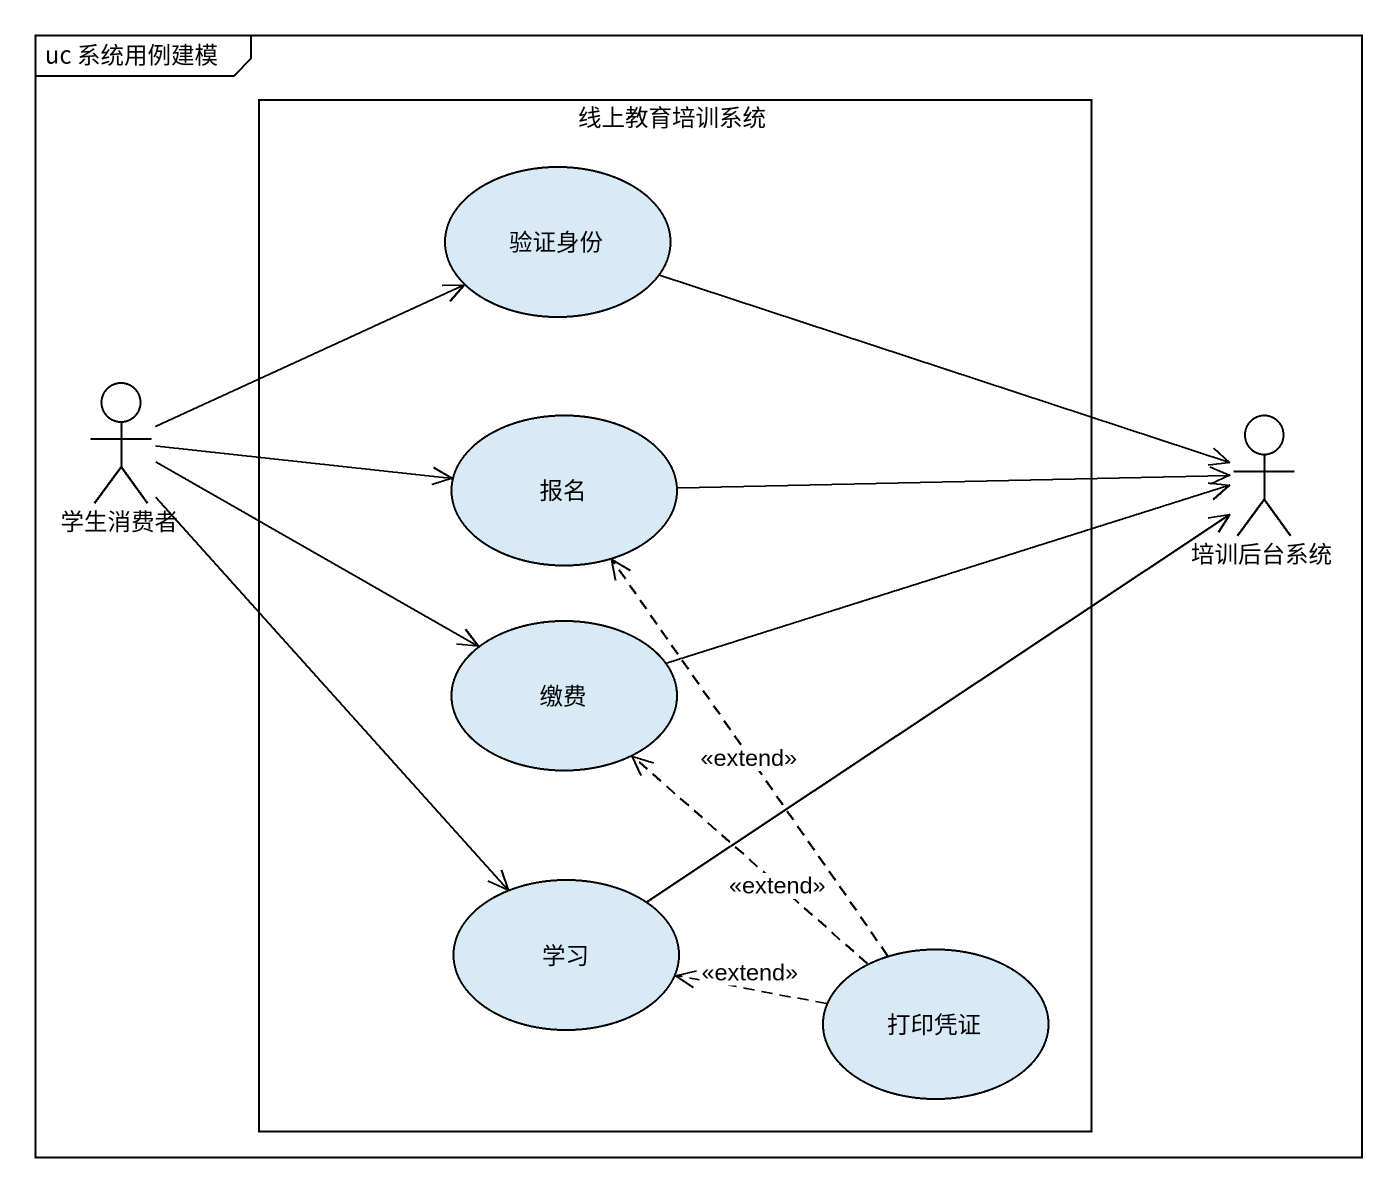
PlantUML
@startuml
mainframe uc 系统用例建模
rectangle 线上教育培训系统 {
  usecase 验证身份
  usecase 报名
  usecase 缴费
  usecase 学习
  usecase 打印凭证
}
actor 学生消费者
actor 培训后台系统
学生消费者 -right-> 验证身份
学生消费者 -right-> 报名
学生消费者 -right-> 缴费
学生消费者 --> 学习
报名 -right-> 培训后台系统
培训后台系统 <-left- 验证身份
培训后台系统 <-left- 缴费
学习 -up-> 培训后台系统
打印凭证 .up.> 报名 : <<extend>>
打印凭证 .up.> 缴费 : <<extend>>
打印凭证 .left.> 学习 : <<extend>>
@enduml
